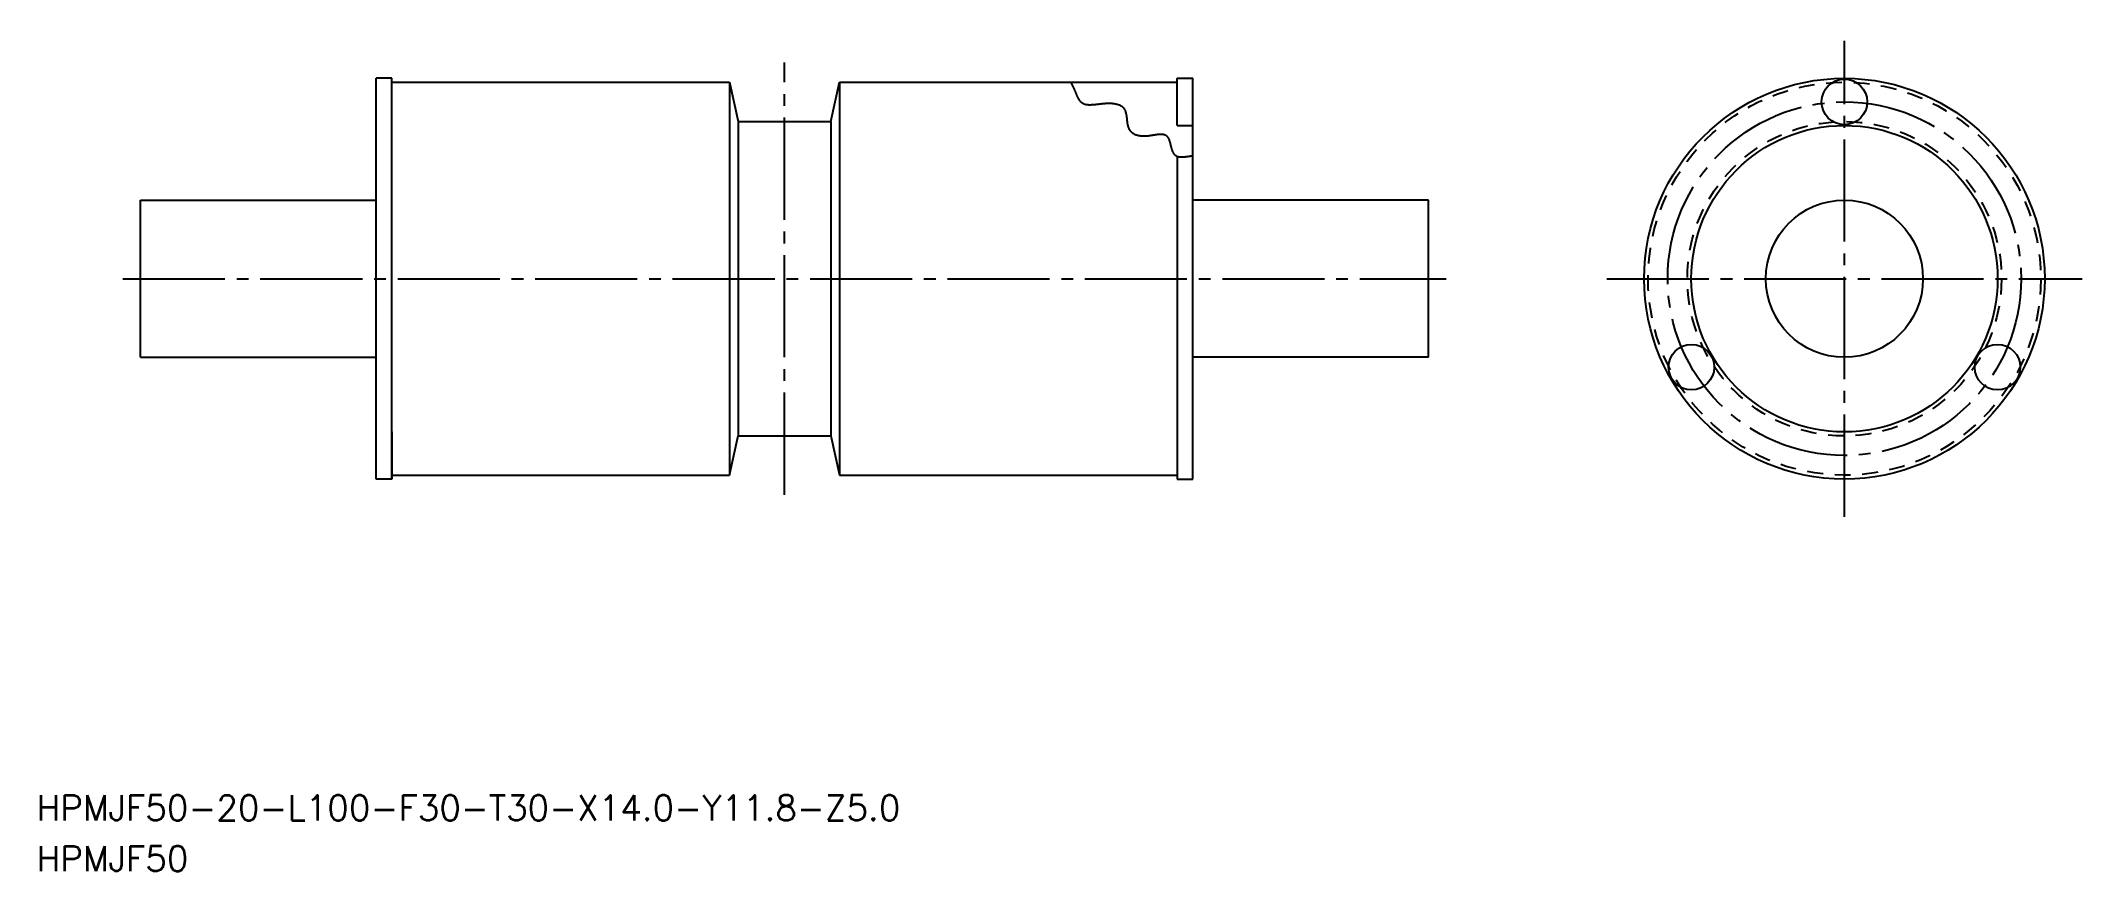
# Model space of a CAD drawing. Extents: x 48 to 308, y 27 to 133.
import ezdxf

# ---------------------------------------------------------------- set-up
doc = ezdxf.new("R2010")
doc.units = 0
doc.linetypes.add('CENTER', pattern=[17.5, 13, -1.5, 1.5, -1.5])
doc.linetypes.add('DASHED', pattern=[3.5, 2, -1.5])
doc.layers.get('0').update_dxf_attribs({"linetype": 'CONTINUOUS'})
doc.layers.add('CENTER', color=1, linetype='CENTER')
doc.styles.get("Standard").update_dxf_attribs({"font": 'txt.shx', "bigfont": '@extfont2.shx'})

msp = doc.modelspace()

# ---------------------------------------------------------------- linework, layer by layer
at = {"color": 7, "linetype": 'CONTINUOUS'}
for p, q in [((91.17, 76.94), (91.17, 127.94)), ((93.17, 127.94), (91.17, 127.94)), ((93.17, 76.94), (93.17, 127.94)), ((93.17, 127.44), (136.17, 127.44)), ((136.17, 127.44), (137.27, 122.44)), ((136.17, 127.44), (136.17, 77.44)), ((149.07, 122.44), (150.17, 127.44)), ((150.17, 127.44), (193.17, 127.44)), ((150.17, 127.44), (150.17, 77.44)), ((193.17, 121.94), (193.17, 127.94)), ((193.17, 127.94), (195.17, 127.94)), ((195.17, 76.94), (195.17, 127.94)), ((137.27, 122.44), (149.07, 122.44)), ((137.27, 122.44), (149.07, 122.44)), ((137.27, 122.44), (137.27, 82.44)), ((149.07, 122.44), (149.07, 82.44)), ((193.17, 121.94), (195.17, 121.94)), ((193.17, 117.94), (193.17, 76.94)), ((61.17, 112.44), (91.17, 112.44)), ((61.17, 92.44), (61.17, 112.44)), ((225.17, 112.44), (195.17, 112.44)), ((225.17, 92.44), (225.17, 112.44)), ((61.17, 92.44), (91.17, 92.44)), ((91.17, 76.94), (91.17, 92.44)), ((225.17, 92.44), (195.17, 92.44)), ((93.17, 82.94), (93.17, 76.94)), ((136.17, 77.44), (137.27, 82.44)), ((137.27, 82.44), (149.07, 82.44)), ((137.27, 82.44), (149.07, 82.44)), ((149.07, 82.44), (150.17, 77.44)), ((93.17, 76.94), (91.17, 76.94)), ((93.17, 77.44), (136.17, 77.44)), ((150.17, 77.44), (193.17, 77.44)), ((193.17, 76.94), (195.17, 76.94))]:
    msp.add_line(p, q, dxfattribs=at)
at = {"color": 3}
msp.add_polyline3d([(179.61, 127.44, 0), (179.64, 127.38, 0), (179.67, 127.32, 0), (179.71, 127.26, 0), (179.74, 127.21, 0), (179.77, 127.15, 0), (179.8, 127.09, 0), (179.83, 127.03, 0), (179.86, 126.97, 0), (179.89, 126.92, 0), (179.91, 126.86, 0), (179.94, 126.8, 0), (179.97, 126.74, 0), (179.99, 126.68, 0), (180.02, 126.63, 0), (180.04, 126.57, 0), (180.07, 126.51, 0), (180.09, 126.45, 0), (180.11, 126.4, 0), (180.13, 126.34, 0), (180.16, 126.29, 0), (180.18, 126.23, 0), (180.2, 126.17, 0), (180.22, 126.12, 0), (180.25, 126.06, 0), (180.27, 126.01, 0), (180.29, 125.96, 0), (180.31, 125.9, 0), (180.33, 125.85, 0), (180.36, 125.8, 0), (180.38, 125.75, 0), (180.4, 125.7, 0), (180.43, 125.65, 0), (180.45, 125.6, 0), (180.47, 125.55, 0), (180.5, 125.5, 0), (180.52, 125.46, 0), (180.55, 125.41, 0), (180.57, 125.36, 0), (180.6, 125.32, 0), (180.63, 125.28, 0), (180.65, 125.24, 0), (180.68, 125.19, 0), (180.71, 125.15, 0), (180.74, 125.12, 0), (180.77, 125.08, 0), (180.81, 125.04, 0), (180.84, 125.01, 0), (180.87, 124.97, 0), (180.91, 124.94, 0), (180.95, 124.91, 0), (180.98, 124.88, 0), (181.02, 124.85, 0), (181.06, 124.82, 0), (181.1, 124.79, 0), (181.14, 124.77, 0), (181.19, 124.74, 0), (181.23, 124.72, 0), (181.28, 124.7, 0), (181.33, 124.68, 0), (181.38, 124.67, 0), (181.43, 124.65, 0), (181.48, 124.64, 0), (181.54, 124.62, 0), (181.6, 124.61, 0), (181.65, 124.6, 0), (181.71, 124.6, 0), (181.78, 124.59, 0), (181.84, 124.59, 0), (181.9, 124.58, 0), (181.97, 124.58, 0), (182.04, 124.58, 0), (182.11, 124.58, 0), (182.18, 124.58, 0), (182.25, 124.59, 0), (182.32, 124.59, 0), (182.39, 124.59, 0), (182.47, 124.6, 0), (182.54, 124.61, 0), (182.62, 124.61, 0), (182.69, 124.62, 0), (182.77, 124.63, 0), (182.85, 124.64, 0), (182.93, 124.64, 0), (183.01, 124.65, 0), (183.09, 124.66, 0), (183.17, 124.67, 0), (183.25, 124.68, 0), (183.33, 124.69, 0), (183.41, 124.7, 0), (183.49, 124.71, 0), (183.57, 124.72, 0), (183.65, 124.72, 0), (183.73, 124.73, 0), (183.81, 124.74, 0), (183.89, 124.75, 0), (183.97, 124.75, 0), (184.05, 124.76, 0), (184.13, 124.76, 0), (184.21, 124.77, 0), (184.29, 124.77, 0), (184.37, 124.77, 0), (184.45, 124.77, 0), (184.52, 124.77, 0), (184.6, 124.77, 0), (184.68, 124.77, 0), (184.75, 124.77, 0), (184.82, 124.76, 0), (184.9, 124.76, 0), (184.97, 124.75, 0), (185.04, 124.74, 0), (185.11, 124.74, 0), (185.18, 124.73, 0), (185.25, 124.71, 0), (185.32, 124.7, 0), (185.38, 124.69, 0), (185.45, 124.67, 0), (185.51, 124.66, 0), (185.57, 124.64, 0), (185.63, 124.62, 0), (185.69, 124.6, 0), (185.75, 124.58, 0), (185.81, 124.56, 0), (185.86, 124.53, 0), (185.91, 124.51, 0), (185.97, 124.48, 0), (186.02, 124.45, 0), (186.06, 124.42, 0), (186.11, 124.39, 0), (186.15, 124.36, 0), (186.2, 124.32, 0), (186.24, 124.29, 0), (186.28, 124.25, 0), (186.31, 124.21, 0), (186.35, 124.17, 0), (186.38, 124.13, 0), (186.41, 124.08, 0), (186.44, 124.03, 0), (186.47, 123.99, 0), (186.49, 123.94, 0), (186.52, 123.89, 0), (186.54, 123.84, 0), (186.56, 123.78, 0), (186.58, 123.73, 0), (186.6, 123.67, 0), (186.61, 123.62, 0), (186.63, 123.56, 0), (186.64, 123.5, 0), (186.65, 123.45, 0), (186.67, 123.39, 0), (186.68, 123.33, 0), (186.69, 123.26, 0), (186.7, 123.2, 0), (186.71, 123.14, 0), (186.71, 123.08, 0), (186.72, 123.02, 0), (186.73, 122.95, 0), (186.74, 122.89, 0), (186.74, 122.83, 0), (186.75, 122.76, 0), (186.76, 122.7, 0), (186.77, 122.64, 0), (186.77, 122.57, 0), (186.78, 122.51, 0), (186.79, 122.44, 0), (186.8, 122.38, 0), (186.81, 122.32, 0), (186.81, 122.26, 0), (186.82, 122.2, 0), (186.83, 122.13, 0), (186.85, 122.07, 0), (186.86, 122.01, 0), (186.87, 121.95, 0), (186.89, 121.9, 0), (186.9, 121.84, 0), (186.92, 121.78, 0), (186.94, 121.73, 0), (186.95, 121.67, 0), (186.98, 121.62, 0), (187, 121.56, 0), (187.02, 121.51, 0), (187.05, 121.46, 0), (187.07, 121.42, 0), (187.1, 121.37, 0), (187.14, 121.32, 0), (187.17, 121.28, 0), (187.2, 121.24, 0), (187.24, 121.2, 0), (187.28, 121.16, 0), (187.32, 121.12, 0), (187.36, 121.08, 0), (187.4, 121.05, 0), (187.45, 121.01, 0), (187.5, 120.98, 0), (187.55, 120.95, 0), (187.59, 120.92, 0), (187.65, 120.89, 0), (187.7, 120.86, 0), (187.75, 120.84, 0), (187.81, 120.81, 0), (187.86, 120.79, 0), (187.92, 120.77, 0), (187.98, 120.75, 0), (188.04, 120.73, 0), (188.1, 120.71, 0), (188.16, 120.7, 0), (188.22, 120.68, 0), (188.28, 120.67, 0), (188.35, 120.66, 0), (188.41, 120.65, 0), (188.48, 120.64, 0), (188.54, 120.63, 0), (188.61, 120.62, 0), (188.68, 120.62, 0), (188.75, 120.61, 0), (188.81, 120.61, 0), (188.88, 120.61, 0), (188.95, 120.61, 0), (189.02, 120.61, 0), (189.09, 120.61, 0), (189.16, 120.61, 0), (189.23, 120.62, 0), (189.3, 120.62, 0), (189.37, 120.63, 0), (189.44, 120.63, 0), (189.51, 120.64, 0), (189.58, 120.65, 0), (189.65, 120.66, 0), (189.72, 120.67, 0), (189.79, 120.68, 0), (189.86, 120.69, 0), (189.93, 120.7, 0), (189.99, 120.71, 0), (190.06, 120.72, 0), (190.13, 120.74, 0), (190.2, 120.75, 0), (190.27, 120.76, 0), (190.33, 120.77, 0), (190.4, 120.78, 0), (190.46, 120.79, 0), (190.53, 120.8, 0), (190.59, 120.81, 0), (190.66, 120.82, 0), (190.72, 120.82, 0), (190.78, 120.83, 0), (190.84, 120.84, 0), (190.9, 120.84, 0), (190.96, 120.85, 0), (191.02, 120.85, 0), (191.08, 120.85, 0), (191.14, 120.85, 0), (191.19, 120.85, 0), (191.25, 120.84, 0), (191.3, 120.84, 0), (191.35, 120.83, 0), (191.4, 120.83, 0), (191.45, 120.81, 0), (191.5, 120.8, 0), (191.55, 120.79, 0), (191.59, 120.77, 0), (191.63, 120.75, 0), (191.68, 120.73, 0), (191.72, 120.71, 0), (191.76, 120.68, 0), (191.79, 120.66, 0), (191.83, 120.62, 0), (191.86, 120.59, 0), (191.9, 120.55, 0), (191.93, 120.51, 0), (191.96, 120.47, 0), (191.99, 120.43, 0), (192.01, 120.38, 0), (192.04, 120.33, 0), (192.06, 120.28, 0), (192.09, 120.23, 0), (192.11, 120.18, 0), (192.13, 120.12, 0), (192.15, 120.07, 0), (192.17, 120.01, 0), (192.19, 119.95, 0), (192.21, 119.89, 0), (192.22, 119.83, 0), (192.24, 119.76, 0), (192.26, 119.7, 0), (192.27, 119.64, 0), (192.29, 119.57, 0), (192.31, 119.51, 0), (192.32, 119.44, 0), (192.34, 119.38, 0), (192.36, 119.32, 0), (192.37, 119.25, 0), (192.39, 119.19, 0), (192.41, 119.12, 0), (192.42, 119.06, 0), (192.44, 119, 0), (192.46, 118.94, 0), (192.48, 118.88, 0), (192.5, 118.82, 0), (192.52, 118.76, 0), (192.54, 118.7, 0), (192.56, 118.64, 0), (192.59, 118.59, 0), (192.61, 118.54, 0), (192.64, 118.49, 0), (192.67, 118.44, 0), (192.7, 118.39, 0), (192.73, 118.35, 0), (192.76, 118.31, 0), (192.79, 118.27, 0), (192.83, 118.23, 0), (192.86, 118.2, 0), (192.9, 118.16, 0), (192.94, 118.13, 0), (192.99, 118.11, 0), (193.03, 118.08, 0), (193.07, 118.06, 0), (193.12, 118.04, 0), (193.17, 118.02, 0), (193.22, 118.01, 0), (193.27, 117.99, 0), (193.32, 117.98, 0), (193.37, 117.97, 0), (193.43, 117.96, 0), (193.48, 117.95, 0), (193.54, 117.95, 0), (193.6, 117.94, 0), (193.65, 117.94, 0), (193.71, 117.94, 0), (193.77, 117.94, 0), (193.83, 117.94, 0), (193.9, 117.94, 0), (193.96, 117.95, 0), (194.02, 117.95, 0), (194.09, 117.96, 0), (194.15, 117.96, 0), (194.22, 117.97, 0), (194.28, 117.98, 0), (194.35, 117.98, 0), (194.41, 117.99, 0), (194.48, 118, 0), (194.55, 118.01, 0), (194.62, 118.02, 0), (194.68, 118.03, 0), (194.75, 118.04, 0), (194.82, 118.05, 0), (194.89, 118.06, 0), (194.96, 118.07, 0), (195.02, 118.08, 0), (195.09, 118.09, 0), (195.16, 118.1, 0), (195.23, 118.11, 0)], dxfattribs=at)
at = {"color": 7, "linetype": 'CONTINUOUS'}
for centre, radius in [((278.13, 102.44), 25.5), ((278.13, 124.94), 2.9), ((278.13, 102.44), 19.5), ((278.13, 102.44), 10), ((258.65, 91.19), 2.9), ((297.62, 91.19), 2.9)]:
    msp.add_circle(centre, radius, dxfattribs=at)
at = {"color": 3, "linetype": 'DASHED'}
for radius in [25, 20]:
    msp.add_circle((278.13, 102.44), radius, dxfattribs=at)
at = {"layer": 'CENTER', "color": 1, "linetype": 'CENTER'}
for p, q in [((278.13, 72.16), (278.13, 132.71)), ((143.17, 74.94), (143.17, 129.94)), ((58.92, 102.44), (227.42, 102.44)), ((247.86, 102.44), (308.41, 102.44))]:
    msp.add_line(p, q, dxfattribs=at)
msp.add_circle((278.13, 102.44), 22.5, dxfattribs=at)

# ---------------------------------------------------------------- texts
at = {"color": 7, "linetype": 'CONTINUOUS'}
for s, p in [('HPMJF50-20-L100-F30-T30-X14.0-Y11.8-Z5.0', (47.93, 33.5)), ('HPMJF50', (47.93, 27.05))]:
    msp.add_text(s, height=3.2, dxfattribs=at).set_placement(p)

doc.saveas('drawing.dxf')
